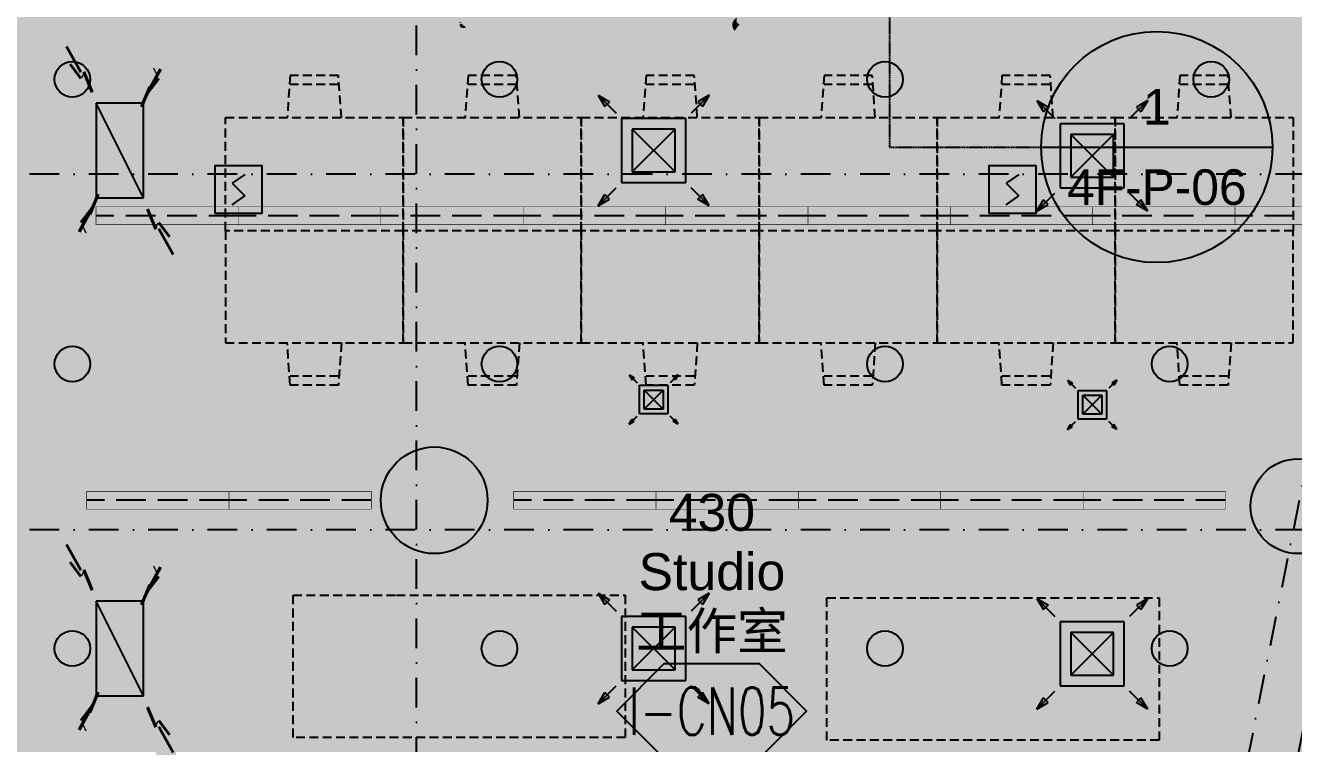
# Model space of a CAD drawing. Extents: x -354516 to 794396, y -401250 to -150594.
# Drawn here: x 10203 to 20895, y -380252 to -374194 of the extents above; entities that cross this region are included whole.
import ezdxf
from ezdxf.enums import TextEntityAlignment as Align

# ---------------------------------------------------------------- set-up
doc = ezdxf.new("R2010")
doc.units = 0
doc.header["$LTSCALE"] = 1000
doc.header["$MEASUREMENT"] = 0
for name, pattern in [('$0$HIDDEN', [0.375, 0.25, -0.125, 0, 0]), ('DASH', [0.35, 0.25, -0.1]), ('DASHDOT2', [0.5, 0.25, -0.125, 0, -0.125]), ('DOTE', [2.42, 2, -0.2, 0.02, -0.2])]:
    doc.linetypes.add(name, pattern=pattern)
for name, color, linetype in [('0-吊顶', 6, 'Continuous'), ('0-房间名称', 2, 'Continuous'), ('0-灯具1', 40, 'Continuous'), ('A-轴线1', 1, 'DOTE'), ('BPM', 4, 'Continuous'), ('COLUMN', 2, 'Continuous'), ('LINE', 11, 'Continuous'), ('M-DUCT-S-DIFF', 6, 'DASH'), ('PUB_DIM', 3, 'Continuous'), ('PUB_HATCH', 8, 'Continuous'), ('S-PLT', 30, 'Continuous'), ('Z-材料', 3, 'Continuous'), ('墙体', 7, 'Continuous'), ('家具1', 61, 'Continuous')]:
    doc.layers.add(name, color=color, linetype=linetype)
doc.layers.add('0-地面材质_material hatch', color=251, linetype='Continuous', transparency=0.3)
doc.layers.add('DIM_MODI-天花修改', color=3, linetype='Continuous', plot=False)
doc.layers.add('修改', color=1, linetype='Continuous', plot=False)
doc.styles.add('510p-03$0$Arial_2', font='arial.ttf', dxfattribs={"height": 6.392964})
doc.styles.add('510p-04$0$Arial_2', font='arial.ttf', dxfattribs={"height": 6.392964})
doc.styles.add('DIM_FONT', font='SIMPLEX', dxfattribs={"width": 0.7, "bigfont": 'GBCBIG'})
doc.styles.add('HZ', font='tjromans.shx', dxfattribs={"width": 0.7, "bigfont": 'tjhztxt.shx'})
doc.styles.add('romans', font='romans', dxfattribs={"width": 0.7})
doc.dimstyles.new('_TCH_ARCH&&50', dxfattribs={"dimscale": 0.5, "dimtxt": 350, "dimasz": 100, "dimexe": 250, "dimexo": 300, "dimgap": 100, "dimtad": 1, "dimdec": 0, "dimzin": 0, "dimdsep": 46, "dimtxsty": 'DIM_FONT', "dimblk": 'ARCHTICK', "dimcen": 0.09, "dimclrd": 3, "dimclre": 3, "dimclrt": 7, "dimazin": 2, "dimtfac": 1, "dimtdec": 0, "dimtix": 1, "dimtmove": 2, "dimatfit": 3, "dimfxl": 0, "dimtolj": 1, "dimtzin": 0, "dimarcsym": 0})

# ---------------------------------------------------------------- blocks, each defined once
blk = doc.blocks.new('510p-03$0$SameDrawingTag')
blk.add_line((-6.5, 0), (6.5, 0))
blk.add_circle((0, 0), 6.5)
at = {"style": '510p-03$0$Arial_2'}
blk.add_attdef('DWG#', text='', height=2.5, dxfattribs=at).set_placement((0, 3.25), align=Align.MIDDLE_CENTER)
blk = doc.blocks.new('TJ-FK1')
at = {"color": 95}
for p, q in [((-1.299, 1.299), (-1.034, 1.14)), ((-1.299, 1.299), (-0.875, 0.875)), ((-1.299, 1.299), (-1.14, 1.034)), ((1.299, 1.299), (0.875, 0.875)), ((1.299, 1.299), (1.034, 1.14)), ((1.299, 1.299), (1.14, 1.034)), ((-1.14, 1.034), (-1.034, 1.14)), ((1.14, 1.034), (1.034, 1.14)), ((-1.299, -1.299), (-0.875, -0.875)), ((1.299, -1.299), (0.875, -0.875)), ((-1.299, -1.299), (-1.14, -1.034)), ((-1.299, -1.299), (-1.034, -1.14)), ((-1.14, -1.034), (-1.034, -1.14)), ((1.14, -1.034), (1.034, -1.14)), ((1.299, -1.299), (1.034, -1.14)), ((1.299, -1.299), (1.14, -1.034))]:
    blk.add_line(p, q, dxfattribs=at)
for p, q in [((-0.75, 0.75), (0.75, 0.75)), ((-0.75, -0.75), (-0.75, 0.75)), ((0.75, 0.75), (0.75, -0.75)), ((-0.5, -0.5), (-0.5, 0.5)), ((-0.5, 0.5), (0.5, 0.5)), ((0.5, 0.5), (0.5, -0.5)), ((0.5, -0.5), (-0.5, -0.5)), ((0.75, -0.75), (-0.75, -0.75))]:
    blk.add_line(p, q)
at = {"color": 251}
for p, q in [((-0.5, -0.5), (0.5, 0.5)), ((0.5, -0.5), (-0.5, 0.5))]:
    blk.add_line(p, q, dxfattribs=at)
blk.add_point((0, 0))
blk = doc.blocks.new('TJ-FK3')
for p, q in [((0.5, 0.5), (-0.5, 0.5)), ((-0.5, 0.5), (-0.5, -0.5)), ((0.5, -0.5), (0.5, 0.5)), ((-0.5, -0.5), (0.5, -0.5))]:
    blk.add_line(p, q)
at = {"color": 95}
blk.add_line((-0.5, -0.5), (0.5, 0.5), dxfattribs=at)
at = {"color": 95, "style": 'romans', "width": 0.8}
for height, rotation, text_generation_flag, p in [(0.654, 311.9913, 4, (-0.947, 1.379)), (0.654, 48.0087, 6, (0.947, 1.379)), (0.134, 41.9913, 4, (-0.876, 0.783)), (0.444, 123.4899, 6, (-0.95, 0.766)), (0.444, 236.5101, 4, (0.95, 0.766)), (0.134, 318.0087, 6, (0.876, 0.783)), (0.444, 320.4926, 4, (-0.754, 0.943)), (0.444, 39.5074, 6, (0.754, 0.943)), (0.444, 219.5074, 6, (-0.754, -0.943)), (0.444, 56.5101, 4, (-0.95, -0.766)), (0.444, 303.4899, 6, (0.95, -0.766)), (0.444, 140.4926, 4, (0.754, -0.943)), (0.134, 138.0087, 6, (-0.876, -0.783)), (0.134, 221.9913, 4, (0.876, -0.783)), (0.654, 228.0087, 6, (-0.947, -1.379)), (0.654, 131.9913, 4, (0.947, -1.379))]:
    blk.add_text('-', height=height, rotation=rotation, dxfattribs=dict(at, text_generation_flag=text_generation_flag)).set_placement(p)
blk = doc.blocks.new('$TwtSys$00000128')
h = blk.add_hatch(color=8)
h.dxf.hatch_style = 1
edge = h.paths.add_edge_path()
edge.add_arc((0, 0), 1, 0, 360)
blk.add_circle((0, 0, 0), 1)
blk = doc.blocks.new('510p-04$0$material tag')
blk = doc.blocks.new('A$C21183209')
at = {"layer": '0-灯具1', "color": 3, "linetype": 'DASH'}
blk.add_line((0, 75), (1200, 75), dxfattribs=at)
at = {"layer": '0-灯具1', "const_width": 5}
blk.add_lwpolyline([(0, 0), (1200, 0), (1200, 150), (0, 150)], close=True, dxfattribs=at)
blk = doc.blocks.new('YG')
at = {"layer": 'BPM', "color": 6, "ltscale": 2}
for p, q in [((53, 328), (-53, 253)), ((-53, 253), (53, 147)), ((-53, 72), (53, 147))]:
    blk.add_line(p, q, dxfattribs=at)
at = {"layer": 'BPM'}
blk.add_lwpolyline([(-200, 0), (200, 0), (200, 400), (-200, 400)], close=True, dxfattribs=at)
blk = doc.blocks.new('_YZH')
at = {"color": 255}
blk.add_circle((0, 0), 0.5, dxfattribs=at)
at = {"layer": 'PUB_HATCH', "color": 250, "const_width": 0.5}
blk.add_lwpolyline([(-0.25, 0, 1), (0.25, 0, 1)], format="xyb", close=True, dxfattribs=at)
blk = doc.blocks.new('GRID')
at = {"layer": '墙体', "color": 250, "linetype": 'DASHDOT2', "lineweight": -3}
for p, q in [((77197.5, 78432), (60479.2, -5159.7)), ((55436.4, -11413.5), (55436.4, 30586.5)), ((107436.4, 9586.5), (-19063.6, 9586.5)), ((107436.4, 6586.5), (-19063.6, 6586.5))]:
    blk.add_line(p, q, dxfattribs=at)
blk = doc.blocks.new('TL-01')
at = {"layer": 'Z-材料'}
blk.add_lwpolyline([(-8, 0), (-4, 4), (4, 4), (8, 0), (4, -4), (-4, -4)], close=True, dxfattribs=at)
at = {"layer": 'Z-材料', "color": 6, "style": 'HZ', "width": 0.7}
blk.add_attdef('A', text='', height=4.5, dxfattribs=at).set_placement((0, 0), align=Align.MIDDLE_CENTER)
blk = doc.blocks.new('_ArchTick')
at = {"color": 0, "linetype": 'ByBlock', "const_width": 0.4}
blk.add_lwpolyline([(-0.5, -0.5), (0.5, 0.5)], dxfattribs=at)
blk = doc.blocks.new('*D426')
at = {"layer": 'Defpoints', "color": 0}
for p in [(21117, -379423), (21547, -379509), (21081, -381843)]:
    blk.add_point(p, dxfattribs=at)
at = {"layer": 'PUB_DIM', "color": 3, "lineweight": -2}
for p, q in [((20651, -381757), (21117, -379423)), ((21400, -379480), (20995, -379399)), ((20933, -381813), (20528, -381732))]:
    blk.add_line(p, q, dxfattribs=at)
at = {"layer": 'PUB_DIM', "color": 3, "lineweight": -2, "xscale": 50, "yscale": 50, "zscale": 50}
for p, rotation in [((21117, -379423), 78.69023984409368), ((20651, -381757), 258.6902398440936)]:
    blk.add_blockref('_ArchTick', p, dxfattribs=dict(at, rotation=rotation))
at = {"layer": 'PUB_DIM', "color": 7, "insert": (20749, -380563), "char_height": 175, "attachment_point": 5, "rotation": 78.6902, "style": 'DIM_FONT'}
blk.add_mtext('\\A1;2380', dxfattribs=at)

msp = doc.modelspace()

# ---------------------------------------------------------------- hatches: boundary and pattern name
at = {"layer": '0-地面材质_material hatch'}
h = msp.add_hatch(dxfattribs=at)
h.set_pattern_fill('AR-CONC', color=256, scale=75)
h.set_pattern_definition([(50, (0, 0), (537.94514, -47.0641), [56.25, -618.75]), (355, (0, 0), (-104.0635, 564.1441), [45, -495]), (100.45144, (44.83, -3.9), (433.8816, 517.08), [47.80514, -525.8566]), (46.1842, (0, 150), (800.431, -124.1395), [84.375, -928.125]), (96.63564, (66.7, 139.66), (700.9965, 730.589), [71.7078, -788.7853]), (351.18416, (0, 150), (700.9965, 730.589), [67.5, -742.5]), (21, (75, 112.5), (447.6803, -301.96417), [56.25, -618.75]), (326, (75, 112.5), (182.4865, 543.8625), [45, -495]), (71.45144, (112.3, 87.34), (630.1668, 241.89836), [47.80514, -525.8566]), (37.5, (0, 0), (9.11989, 249.67039), [0, -489, 0, -502.5, 0, -496.875]), (7.5, (0, 0), (197.30215, 295.80878), [0, -286.5, 0, -477.75, 0, -189.375]), (327.5, (-167.25, 0), (400.36683, -16.91615), [0, -187.5, 0, -585, 0, -776.25]), (317.5, (-242.25, 0), (437.38963, 75.07874), [0, -243.75, 0, -388.5, 0, -551.25])])
h.paths.add_polyline_path([(9271.6, -374008.8), (10256.3, -374008.8), (10509.5, -372650), (13221.2, -372650), (13200, -373050), (14000, -373050), (14000, -372850), (16500, -372850), (16500, -373550), (20700, -373550), (20700, -372850), (21749.2, -372850), (21775, -372904.7), (21817.3, -372959.5), (21851.6, -372989.7), (21912.6, -373025.2), (21966, -373042.6), (22028.8, -373050), (22114.2, -373038.5), (22185.7, -373007.6), (22232.7, -372973), (22278.8, -372920.6), (22311, -372860.2), (22327.8, -372800.4), (22332, -372750), (22326.1, -372690.5), (22318.9, -372662.3), (23532.6, -372641.1), (23513.9, -372734.4), (23612, -372754), (22659, -377519), (22560.9, -377499.4), (22313.9, -378734.4), (22412, -378754), (22059, -380519), (21960.9, -380499.4), (21713.9, -381734.4), (21812, -381754), (21400.1, -383813.2), (21890.4, -383911.3), (21782.7, -384450), (10124.4, -384450)])

# ---------------------------------------------------------------- linework, layer by layer
at = {"layer": '0-吊顶', "linetype": 'DASH', "ltscale": 0.01}
msp.add_lwpolyline([(17487.5, -373053), (17487.5, -375220.7), (18766.3, -375220.7)], dxfattribs=at)
at = {"layer": 'DIM_MODI-天花修改'}
for points in [[(10139.6, -374187.2, 0, 75, 0.5), (10539.6, -374187.2, 0, 75, 0.5), (10839.6, -374187.2, 0, 75, 0.5), (11214.6, -374187.2, 0, 75, 0.5), (11589.6, -374187.2, 0, 75, 0.5), (11914.6, -374187.2, 0, 75, 0.5), (12439.6, -374187.2, 0, 75, 0.5), (12764.6, -374187.2, 0, 75, 0.5), (13089.6, -374187.2, 0, 75, 0.5), (13464.6, -374187.2, 0, 75, 0.5), (13864.6, -374187.2, 0, 75, 0.5), (13888.2, -374187.2, 0, 75, 0.5), (13888.2, -373737.2, 0, 75, 0.5)], [(16204.5, -374131.1, 0, 75, 0.5), (16204.5, -374211.3, 0, 75, 0.5), (16679.5, -374211.3, 0, 75, 0.5), (17079.5, -374211.3, 0, 75, 0.5), (17479.5, -374211.3, 0, 75, 0.5), (17804.5, -374211.3, 0, 75, 0.5), (18254.5, -374211.3, 0, 75, 0.5), (18854.5, -374211.3, 0, 75, 0.5), (19229.5, -374211.3, 0, 75, 0.5), (19754.5, -374211.3, 0, 75, 0.5), (20204.5, -374211.3, 0, 75, 0.5), (20529.5, -374211.3, 0, 75, 0.5), (21129.5, -374211.3, 0, 75, 0.5)]]:
    msp.add_lwpolyline(points, format="xyseb", dxfattribs=at)
at = {"layer": '修改'}
msp.add_lwpolyline([(21016.3, -374088.5, 0, 100, 0.5205671), (20016.9, -374054.4, 0, 100, 0.5205671), (19017.5, -374020.3, 0, 100, 0.5205671), (18018.1, -373986.3, 0, 100, 0.5205671), (17018.7, -373952.2, 0, 100, 0.5205671), (16336.5, -373928.9, 0, 100, 0.5205671), (16336.5, -374928.9, 0, 100, 0.5205671), (16336.5, -375928.9, 0, 100, 0.5205671), (16336.5, -376928.9, 0, 100, 0.5205671), (16336.5, -377928.9, 0, 100, 0.5205671), (16336.5, -378928.9, 0, 100, 0.5205671), (16336.5, -379928.9, 0, 100, 0.5205671), (16336.5, -380928.9, 0, 100, 0.5205671)], format="xyseb", dxfattribs=at)
at = {"layer": '家具1', "color": 137, "linetype": '$0$HIDDEN', "ltscale": 0.3}
for p, q in [((12436.2, -374616.6), (12410.8, -374972.2)), ((12842.6, -374616.6), (12436.2, -374616.6)), ((12868, -374972.2), (12842.6, -374616.6)), ((13936.2, -374616.6), (13910.8, -374972.2)), ((14342.6, -374616.6), (13936.2, -374616.6)), ((14368, -374972.2), (14342.6, -374616.6)), ((15436.2, -374616.6), (15410.8, -374972.2)), ((15842.6, -374616.6), (15436.2, -374616.6)), ((15868, -374972.2), (15842.6, -374616.6)), ((16936.2, -374616.6), (16910.8, -374972.2)), ((17342.6, -374616.6), (16936.2, -374616.6)), ((17368, -374972.2), (17342.6, -374616.6)), ((18436.2, -374616.6), (18410.8, -374972.2)), ((18842.6, -374616.6), (18436.2, -374616.6)), ((18868, -374972.2), (18842.6, -374616.6)), ((19936.2, -374616.6), (19910.8, -374972.2)), ((20342.6, -374616.6), (19936.2, -374616.6)), ((20368, -374972.2), (20342.6, -374616.6)), ((12842.6, -374692.8), (12436.2, -374692.8)), ((14342.6, -374692.8), (13936.2, -374692.8)), ((15842.6, -374692.8), (15436.2, -374692.8)), ((17342.6, -374692.8), (16936.2, -374692.8)), ((18842.6, -374692.8), (18436.2, -374692.8)), ((20342.6, -374692.8), (19936.2, -374692.8)), ((11889.4, -375927.8), (11889.4, -374972.2)), ((11889.4, -374972.2), (13389.4, -374972.2)), ((13389.4, -375927.8), (13389.4, -374972.2)), ((13389.4, -374972.2), (14889.4, -374972.2)), ((13389.4, -374972.2), (13389.4, -375927.8)), ((13389.4, -375927.8), (13389.4, -374972.2)), ((14889.4, -374972.2), (14889.4, -375927.8)), ((14889.4, -375927.8), (14889.4, -374972.2)), ((14889.4, -374972.2), (16389.4, -374972.2)), ((16389.4, -374972.2), (16389.4, -375927.8)), ((16389.4, -375927.8), (16389.4, -374972.2)), ((16389.4, -374972.2), (17889.4, -374972.2)), ((17889.4, -374972.2), (17889.4, -375927.8)), ((17889.4, -375927.8), (17889.4, -374972.2)), ((17889.4, -374972.2), (19389.4, -374972.2)), ((19389.4, -374972.2), (19389.4, -375927.8)), ((19389.4, -375927.8), (19389.4, -374972.2)), ((19389.4, -374972.2), (20889.4, -374972.2)), ((20889.4, -374972.2), (20889.4, -375927.8)), ((11889.4, -375927.8), (11889.4, -376872.4)), ((13389.4, -375927.8), (11889.4, -375927.8)), ((13389.4, -375927.8), (13389.4, -376872.4)), ((14889.4, -375927.8), (13389.4, -375927.8)), ((13389.4, -376872.4), (13389.4, -375927.8)), ((13389.4, -375927.8), (13389.4, -376872.4)), ((14889.4, -376872.4), (14889.4, -375927.8)), ((14889.4, -375927.8), (14889.4, -376872.4)), ((16389.4, -375927.8), (14889.4, -375927.8)), ((16389.4, -376872.4), (16389.4, -375927.8)), ((16389.4, -375927.8), (16389.4, -376872.4)), ((17889.4, -375927.8), (16389.4, -375927.8)), ((17889.4, -376872.4), (17889.4, -375927.8)), ((17889.4, -375927.8), (17889.4, -376872.4)), ((19389.4, -375927.8), (17889.4, -375927.8)), ((19389.4, -376872.4), (19389.4, -375927.8)), ((19389.4, -375927.8), (19389.4, -376872.4)), ((20889.4, -375927.8), (19389.4, -375927.8)), ((20889.4, -376872.4), (20889.4, -375927.8)), ((11889.4, -376872.4), (13389.4, -376872.4)), ((12436.2, -377228), (12410.8, -376872.4)), ((12868, -376872.4), (12842.6, -377228)), ((13389.4, -376872.4), (14889.4, -376872.4)), ((13936.2, -377228), (13910.8, -376872.4)), ((14368, -376872.4), (14342.6, -377228)), ((14889.4, -376872.4), (16389.4, -376872.4)), ((15436.2, -377228), (15410.8, -376872.4)), ((15868, -376872.4), (15842.6, -377228)), ((16389.4, -376872.4), (17889.4, -376872.4)), ((16936.2, -377228), (16910.8, -376872.4)), ((17368, -376872.4), (17342.6, -377228)), ((17889.4, -376872.4), (19389.4, -376872.4)), ((18436.2, -377228), (18410.8, -376872.4)), ((18868, -376872.4), (18842.6, -377228)), ((19389.4, -376872.4), (20889.4, -376872.4)), ((19936.2, -377228), (19910.8, -376872.4)), ((20368, -376872.4), (20342.6, -377228)), ((12842.6, -377151.8), (12436.2, -377151.8)), ((14342.6, -377151.8), (13936.2, -377151.8)), ((15842.6, -377151.8), (15436.2, -377151.8)), ((17342.6, -377151.8), (16936.2, -377151.8)), ((18842.6, -377151.8), (18436.2, -377151.8)), ((20342.6, -377151.8), (19936.2, -377151.8)), ((12842.6, -377228), (12436.2, -377228)), ((14342.6, -377228), (13936.2, -377228)), ((15842.6, -377228), (15436.2, -377228)), ((17342.6, -377228), (16936.2, -377228)), ((18842.6, -377228), (18436.2, -377228)), ((20342.6, -377228), (19936.2, -377228))]:
    msp.add_line(p, q, dxfattribs=at)
for points in [[(15260.3, -378999.7), (15260.3, -380199.7), (12460.3, -380199.7), (12460.3, -378999.7), (13331.3, -378999.7)], [(19760.3, -379023.9), (19760.3, -380223.9), (16960.3, -380223.9), (16960.3, -379023.9), (17831.3, -379023.9)]]:
    msp.add_lwpolyline(points, close=True, dxfattribs=at)

# ---------------------------------------------------------------- block references
at = {"layer": '0-吊顶'}
ref = msp.add_blockref('510p-03$0$SameDrawingTag', (19741.3, -375220.7), dxfattribs=dict(at, xscale=150, yscale=150, zscale=150))
ref.add_attrib('DWG#', '1', dxfattribs={"layer": '0', "height": 300, "style": '510p-03$0$Arial_2'}).set_placement((19741.3, -374881), align=Align.MIDDLE_CENTER)
ref.add_attrib('SHT#', '4F-P-06', dxfattribs={"layer": '0', "height": 300, "style": '510p-03$0$Arial_2'}).set_placement((19741.3, -375558.6), align=Align.MIDDLE_CENTER)
at = {"layer": '0-房间名称'}
ref = msp.add_blockref('510p-04$0$material tag', (-164388.9, -454133.6), dxfattribs=dict(at, xscale=3.125, yscale=3.125, zscale=3.125))
ref.add_attrib('ROOM_TAG', '430', dxfattribs={"layer": '0', "height": 312.5, "style": '510p-04$0$Arial_2'}).set_placement((15990.8, -378301.4), align=Align.MIDDLE_CENTER)
ref.add_attrib('NAME_ENG', 'Studio', dxfattribs={"layer": '0', "height": 312.5, "style": '510p-04$0$Arial_2'}).set_placement((15990.8, -378801.4), align=Align.MIDDLE_CENTER)
ref.add_attrib('NAME_CN', '工作室', dxfattribs={"layer": '0', "height": 312.5, "style": '510p-04$0$Arial_2'}).set_placement((15990.8, -379301.4), align=Align.MIDDLE_CENTER)
at = {"layer": '0-灯具1', "rotation": 180}
for p in [(12000, -375725), (13200, -375725), (14400, -375725), (15600, -375725), (16800, -375725), (18000, -375725), (19200, -375725), (20400, -375725), (21600, -375725), (11920.3, -378125), (13120.3, -378125), (15520.3, -378125), (16720.3, -378125), (17920.3, -378125), (19120.3, -378125), (20320.3, -378125)]:
    msp.add_blockref('A$C21183209', p, dxfattribs=at)
at = {"layer": 'A-轴线1'}
msp.add_blockref('GRID', (-41936.4, -385036.5), dxfattribs=at)
at = {"layer": 'COLUMN'}
for p, xscale, yscale, zscale in [((13650, -378200), 900, 900, 900), ((20932, -378250), 800, 800, 800)]:
    msp.add_blockref('_YZH', p, dxfattribs=dict(at, xscale=xscale, yscale=yscale, zscale=zscale))
at = {"layer": 'LINE'}
for p in [(11999.5, -375779.3, 0), (18525.7, -375779.3, 0)]:
    msp.add_blockref('YG', p, dxfattribs=at)
at = {"layer": 'M-DUCT-S-DIFF', "xscale": 800, "yscale": 400, "rotation": 90}
for p in [(11000, -375250), (11000, -379450)]:
    msp.add_blockref('TJ-FK3', p, dxfattribs=at)
at = {"layer": 'M-DUCT-S-DIFF', "zscale": 0.8000000000000114, "rotation": 270}
for p, xscale, yscale in [((15500, -375250), -360, 360), ((19197.1, -375294.6), -360, 360), ((15500, -377350), 160, 160), ((19197.1, -377394.6), 160, 160), ((15500, -379450), -360, 360), ((19197.1, -379494.6), -360, 360)]:
    msp.add_blockref('TJ-FK1', p, dxfattribs=dict(at, xscale=xscale, yscale=yscale))
at = {"layer": 'S-PLT', "xscale": 150.0000015, "yscale": 150.0000015, "zscale": 150.0000015}
for p in [(10600, -374650), (14200, -374650), (17450, -374650), (20200.1, -374650), (10600, -377050), (14200, -377050), (17450, -377050), (19850, -377050), (10600, -379450), (14200, -379450), (17450, -379450), (19850, -379450)]:
    msp.add_blockref('$TwtSys$00000128', p, dxfattribs=at)
at = {"layer": 'Z-材料'}
ref = msp.add_blockref('TL-01', (15988.8, -379977.6), dxfattribs=dict(at, xscale=100, yscale=100, zscale=100))
ref.add_attrib('A', 'I-CN05', dxfattribs={"color": 6, "height": 400, "style": 'HZ', "width": 0.7}).set_placement((15988.8, -379977.6), align=Align.MIDDLE_CENTER)

# ---------------------------------------------------------------- dimensions: what is measured, and where the dimension line sits
at = {"layer": 'PUB_DIM', "color": 250}
dim = msp.add_aligned_dim(p1=(21080.5, -381842.6), p2=(21547.2, -379509), distance=438.4, dimstyle='_TCH_ARCH&&50', dxfattribs=at)
dim.commit()
dim.dimension.update_dxf_attribs({"geometry": '*D426', "text_midpoint": (20749.2, -380562.9)})

doc.saveas('drawing.dxf')
